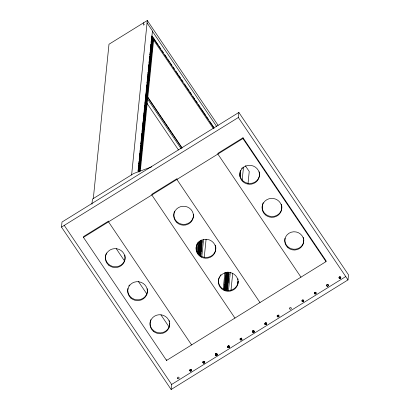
<?xml version="1.0" encoding="UTF-8"?>
<svg xmlns="http://www.w3.org/2000/svg" width="410" height="410" viewBox="0 0 410 410"><rect width="100%" height="100%" fill="white"/><g stroke="black" fill="none" stroke-linecap="round" stroke-linejoin="round"><path stroke-width="0.61" d="M61.495 227.099L62.007 222.046L238.866 112.448L348.505 274.849L347.993 279.902L171.134 389.5L61.495 227.099L238.353 117.501L238.866 112.448M300.96 277.155L217.869 154.073L217.946 153.294L243.002 137.77L326.093 260.852L326.017 261.631L166.547 360.452L83.456 237.369L83.532 236.59L108.588 221.067L108.512 221.841L191.603 344.923M91.922 204.18L92.455 199.081L133.773 173.476L151.736 166.814M93.306 198.614L108.988 44.244L147.308 20.5L218.13 125.409M143.772 22.694L143.52 25.123L144.407 24.574M131.61 175.044L147.308 20.5M138.129 171.851L152.448 30.904L147.062 22.929M138.401 166.373L139.989 168.725L139.892 169.648L138.308 167.3M138.554 164.887L140.138 167.239L140.046 168.161L138.457 165.814M138.703 163.4L140.292 165.753L140.194 166.675L138.928 164.794M138.826 162.196L140.415 164.548L140.317 165.471L138.734 163.118M139.128 159.224L140.712 161.576L140.62 162.498L139.349 160.617M139.277 157.737L140.866 160.09L140.773 161.012L139.185 158.66M139.554 155.047L141.137 157.399L141.045 158.321L139.456 155.969M139.702 153.56L141.291 155.913L141.194 156.835L139.61 154.483M139.974 150.87L141.563 153.222L141.47 154.145L139.882 151.792M140.128 149.383L141.716 151.736L141.619 152.658L140.035 150.306M140.276 147.897L141.865 150.25L141.773 151.172L140.184 148.82M140.43 146.411L142.014 148.763L141.922 149.686L140.338 147.333M140.553 145.207L142.137 147.559L142.044 148.482L140.456 146.129M140.702 143.72L142.29 146.073L142.193 146.995L140.927 145.114M140.855 142.234L142.439 144.587L142.347 145.509L140.758 143.157M141.004 140.748L142.593 143.1L142.495 144.023L140.912 141.67M141.276 138.057L142.864 140.41L142.772 141.332L141.184 138.98M141.578 135.085L143.167 137.437L143.075 138.36L141.804 136.479M141.701 133.88L143.29 136.233L143.198 137.155L141.609 134.803M142.003 130.908L143.592 133.26L143.495 134.183L141.911 131.83M142.157 129.422L143.741 131.774L143.649 132.696L142.06 130.344M142.593 128.689L143.864 130.57L143.772 131.492L142.183 129.14M142.429 126.731L144.018 129.083L143.92 130.006L142.337 127.653M142.577 125.245L144.166 127.597L144.074 128.52L142.485 126.167M142.854 122.554L144.438 124.901L144.346 125.829L142.757 123.477M143.003 121.068L144.592 123.415L144.494 124.343L142.911 121.99M143.157 119.582L144.74 121.929L144.648 122.856L143.377 120.976M143.305 118.095L144.894 120.443L144.797 121.37L143.213 119.018M143.428 116.891L145.017 119.238L144.92 120.161L143.336 117.813M143.731 113.918L145.314 116.266L145.222 117.188L143.638 114.841M143.879 112.432L145.468 114.779L145.376 115.702L143.787 113.355M144.156 109.742L145.74 112.089L145.647 113.011L144.059 110.664M144.458 106.769L146.042 109.116L145.95 110.039L144.679 108.158M144.576 105.565L146.165 107.912L146.073 108.834L144.484 106.487M144.879 102.592L146.467 104.939L146.375 105.862L144.786 103.515M145.032 101.106L146.616 103.453L146.524 104.376L144.94 102.028M145.473 100.368L146.739 102.249L146.647 103.171L145.058 100.824M145.304 98.41L146.893 100.763L146.795 101.685L145.212 99.338M145.458 96.924L147.041 99.276L146.949 100.199L145.36 97.852M145.729 94.233L147.318 96.586L147.221 97.508L145.637 95.156M145.878 92.747L147.467 95.099L147.374 96.022L145.786 93.67M146.032 91.261L147.615 93.613L147.523 94.536L146.252 92.655M146.18 89.775L147.769 92.127L147.677 93.049L146.088 90.697M146.303 88.57L147.892 90.923L147.8 91.845L146.211 89.493M146.606 85.598L148.195 87.95L148.097 88.873L146.513 86.52M147.072 84.583L148.343 86.464L148.251 87.386L146.662 85.034M147.031 81.421L148.62 83.773L148.522 84.696L146.939 82.343M147.333 78.448L148.917 80.801L148.825 81.723L147.241 79.371M147.457 77.244L149.04 79.596L148.948 80.519L147.359 78.166M147.759 74.271L149.342 76.624L149.25 77.546L147.661 75.194M147.907 72.785L149.496 75.138L149.399 76.06L147.815 73.708M148.348 72.052L149.619 73.933L149.522 74.856L147.938 72.503M148.179 70.095L149.768 72.447L149.676 73.369L148.087 71.017M148.333 68.608L149.916 70.961L149.824 71.883L148.241 69.531M148.482 67.122L150.07 69.474L149.978 70.397L148.389 68.045M148.604 65.918L150.193 68.27L150.101 69.193L148.512 66.84M148.758 64.431L150.342 66.784L150.25 67.706L148.661 65.354M148.907 62.945L150.496 65.298L150.398 66.22L149.132 64.339M149.061 61.459L150.644 63.811L150.552 64.734L148.963 62.381M149.481 57.282L151.07 59.634L150.977 60.557L149.389 58.205M149.758 54.591L151.341 56.939L151.249 57.866L149.978 55.985M149.906 53.105L151.495 55.452L151.398 56.38L149.814 54.028M150.209 50.133L151.797 52.48L151.7 53.408L150.116 51.055M150.332 48.928L151.92 51.276L151.823 52.198L150.239 49.851M150.798 47.908L152.069 49.789L151.977 50.712L150.388 48.365M150.634 45.956L152.218 48.303L152.125 49.226L150.542 46.878M150.783 44.47L152.371 46.817L152.279 47.739L150.69 45.392M151.223 43.732L152.494 45.612L152.402 46.535L150.813 44.188M151.059 41.779L152.643 44.126L152.551 45.049L150.962 42.701M151.208 40.293L152.797 42.64L152.699 43.562L151.116 41.215M151.362 38.806L152.945 41.154L152.853 42.076L151.582 40.195M151.48 37.602L153.068 39.949L152.976 40.872L151.387 38.525M151.633 36.116L153.222 38.463L153.125 39.386L151.541 37.038M140.302 171.093L153.817 38.043M166.547 360.452L166.629 359.672M171.134 389.5L171.647 384.447L64.16 225.233M196.897 251.786L197.866 242.233M197.523 253.78L198.753 241.685M200.895 254.779L200.803 255.702L198.266 251.94L198.358 251.017L200.895 254.779L200.013 255.322M201.049 253.293L200.951 254.215L198.414 250.454L198.507 249.531L201.049 253.293L200.162 253.836M201.197 251.807L201.105 252.729L198.563 248.967L198.66 248.045L201.197 251.807L200.316 252.35M201.32 250.597L201.228 251.525L198.686 247.763L198.783 246.84L201.32 250.597L200.439 251.145M201.474 249.111L201.377 250.038L198.84 246.277L198.932 245.354L201.474 249.111L200.587 249.659M201.623 247.625L201.53 248.552L198.988 244.79L199.086 243.868L201.623 247.625L200.736 248.173M201.771 246.138L201.679 247.066L199.142 243.304L199.234 242.382L201.771 246.138L200.89 246.687M201.894 244.934L201.802 245.856L199.265 242.1L199.357 241.177L201.894 244.934L201.013 245.482M201.243 240.552L202.197 241.961L202.104 242.884L200.516 240.537M201.761 257.132L203.575 239.307M204.221 257.67L206.092 239.245M223.209 289.168L224.89 272.614M223.962 289.89L225.71 272.706M224.49 290.152L224.583 289.229L225.536 290.639M227.699 287.323L227.601 288.245L225.064 284.489L225.157 283.561L227.699 287.323L226.812 287.871M227.847 285.837L227.755 286.759L225.213 283.002L225.31 282.075L227.847 285.837L226.966 286.385M228.15 282.864L228.057 283.787L225.515 280.03L225.613 279.102L228.15 282.864L227.268 283.412M228.273 281.66L228.18 282.582L225.638 278.82L225.736 277.898L228.273 281.66L227.386 282.208M228.421 280.173L228.329 281.096L225.792 277.334L225.884 276.412L228.421 280.173L227.54 280.722M228.575 278.687L228.483 279.61L225.941 275.848L226.033 274.925L228.575 278.687L227.688 279.236M228.724 277.201L228.631 278.123L226.094 274.362L226.187 273.439L228.724 277.201L227.842 277.749M228.847 275.997L228.754 276.919L226.212 273.157L226.31 272.235L228.847 275.997L227.965 276.545M227.412 272.158L229 274.51L228.903 275.433L227.002 272.614M326.017 261.631L242.925 138.544L243.002 137.77M228.457 290.736L230.338 272.235M240.034 176.746L240.68 170.381M230.979 290.362L232.726 273.193M242.156 180.338L243.514 166.983M237.795 284.263L238.118 281.075M248.019 183.608L249.249 171.503L245.313 165.676M152.335 39.011L153.222 38.463M152.187 40.498L153.068 39.949M152.064 41.702L152.945 41.154M151.91 43.188L152.797 42.64M151.761 44.675L152.643 44.126M151.608 46.161L152.494 45.612M151.485 47.365L152.371 46.817M151.336 48.851L152.218 48.303M151.182 50.338L152.069 49.789M151.034 51.824L151.92 51.276M150.911 53.028L151.797 52.48M150.608 56.001L151.495 55.452M150.46 57.487L151.341 56.939M150.183 60.178L151.07 59.634M149.763 64.36L150.644 63.811M149.609 65.846L150.496 65.298M149.46 67.332L150.342 66.784M149.307 68.819L150.193 68.27M149.184 70.023L150.07 69.474M149.035 71.509L149.916 70.961M148.881 72.995L149.768 72.447M148.733 74.482L149.619 73.933M148.61 75.686L149.496 75.138M148.461 77.172L149.342 76.624M148.159 80.145L149.04 79.596M148.036 81.349L148.917 80.801M147.733 84.322L148.62 83.773M147.462 87.012L148.343 86.464M147.308 88.498L148.195 87.95M147.005 91.471L147.892 90.923M146.882 92.675L147.769 92.127M146.734 94.162L147.615 93.613M146.58 95.648L147.467 95.099M146.431 97.134L147.318 96.586M146.16 99.825L147.041 99.276M146.006 101.311L146.893 100.763M145.857 102.797L146.739 102.249M145.734 104.002L146.616 103.453M145.581 105.488L146.467 104.939M145.284 108.46L146.165 107.912M145.16 109.665L146.042 109.116M144.858 112.637L145.74 112.089M144.581 115.328L145.468 114.779M144.433 116.814L145.314 116.266M144.13 119.787L145.017 119.238M144.007 120.991L144.894 120.443M143.859 122.477L144.74 121.929M143.705 123.963L144.592 123.415M143.556 125.45L144.438 124.901M143.28 128.14L144.166 127.597M143.131 129.627L144.018 129.083M142.982 131.113L143.864 130.57M142.859 132.322L143.741 131.774M142.706 133.809L143.592 133.26M142.403 136.781L143.29 136.233M142.28 137.986L143.167 137.437M141.978 140.958L142.864 140.41M141.706 143.649L142.593 143.1M141.558 145.135L142.439 144.587M141.404 146.621L142.29 146.073M141.255 148.107L142.137 147.559M141.132 149.312L142.014 148.763M140.978 150.798L141.865 150.25M140.83 152.284L141.716 151.736M140.681 153.77L141.563 153.222M140.404 156.461L141.291 155.913M140.256 157.947L141.137 157.399M139.979 160.638L140.866 160.09M139.83 162.124L140.712 161.576M139.528 165.097L140.415 164.548M139.405 166.301L140.292 165.753M139.256 167.787L140.138 167.239M139.103 169.274L139.989 168.725M83.456 237.369L242.925 138.544M201.464 241.024L202.35 240.475L202.253 241.398L201.305 239.988M201.315 242.51L202.197 241.961M228.114 275.059L229 274.51M226.54 290.562L227.422 290.013L224.885 286.257L224.793 287.179L227.012 290.47M171.647 384.447L345.784 276.535M238.353 117.501L347.993 279.902M152.407 31.293L216.762 126.623M153.724 38.376L158.373 45.259M159.09 46.32L160.879 48.969M161.95 50.558L163.38 52.675M164.81 54.791L166.957 57.969M167.669 59.03L169.458 61.679M170.171 62.74L171.959 65.385M173.035 66.974L174.465 69.095M175.895 71.212L178.037 74.389M178.755 75.45L180.543 78.095M181.615 79.683L183.044 81.805M184.474 83.922L186.263 86.571M186.975 87.627L189.123 90.805M189.835 91.866L191.624 94.515M192.695 96.104L194.842 99.281M195.56 100.337L197.343 102.987M198.419 104.576L200.208 107.225M200.921 108.286L205.928 115.697M206.64 116.758L208.429 119.407M209.5 120.996L213.794 127.351M152.007 36.018L153.278 37.899M151.9 36.116L214.112 128.268M153.555 39.985L213.267 128.427M150.378 52.09L151.644 53.966L151.551 54.894L149.963 52.541M149.952 56.267L151.218 58.148L151.126 59.071L149.542 56.718M149.332 58.768L150.921 61.121L150.824 62.043L149.558 60.162M149.178 60.255L150.767 62.607L150.675 63.529L149.086 61.177M147.923 76.229L149.194 78.11L149.096 79.033L147.513 76.68M147.498 80.406L148.768 82.287L148.676 83.21L147.087 80.857M146.877 82.907L148.466 85.26L148.374 86.182L147.103 84.301M146.457 87.084L148.041 89.436L147.948 90.359L146.677 88.478M147.697 96.95L182.019 147.79M147.298 96.806L181.978 148.179M145.606 95.438L147.195 97.79L147.098 98.713L145.514 96.365M147.487 98.943L181.097 148.727M147.021 103.376L178.483 149.983M145.048 104.545L146.319 106.426L146.221 107.348L144.638 105.001M144.622 108.722L145.893 110.603L145.796 111.525L144.212 109.178M144.002 111.228L145.591 113.575L145.499 114.498L144.228 112.617M143.577 115.405L145.166 117.752L145.073 118.674L143.802 116.799M142.731 123.758L144.315 126.111L144.223 127.033L142.639 124.681M259.986 302.549L176.894 179.462L176.976 178.688L151.92 194.212L151.838 194.991L234.935 318.073M142.173 132.866L143.438 134.746L143.346 135.669L141.757 133.317M141.429 136.571L143.013 138.923L142.921 139.846L141.337 137.493M141.178 138.057L141.814 139M141.127 139.543L142.716 141.896L142.618 142.818L141.353 140.938M228.513 272.086L229.149 273.024L229.057 273.947L227.786 272.066M200.141 240.629L202.048 243.448L201.951 244.37L199.731 241.08M140.169 152.546L141.44 154.426L141.347 155.349L139.759 152.997M139.718 157.004L140.989 158.885L140.897 159.808L139.308 157.455M226.053 288.138L226.689 289.076M139.292 161.181L140.563 163.062L140.471 163.985L138.882 161.632M226.638 290.562L224.731 287.743L224.639 288.666L225.91 290.546M200.746 256.265L198.204 252.504L198.112 253.426L199.701 255.773M138.252 167.859L139.836 170.212L139.743 171.134L138.472 169.253M138.129 169.069L139.713 171.416M138.037 169.991L139.303 171.872M137.975 170.555L138.928 171.964M116.23 248.66L124.461 260.847M138.411 281.516L147 294.231M160.951 314.901L169.181 327.088M303.82 239.701A9.507 9.133 5.8 0 1 293.606 249.229A9.507 9.133 5.8 0 1 285.032 238.174M303.364 237.349A9.507 9.133 5.8 0 1 303.672 238.512M238.159 281.219A9.86 9.471 5.8 0 1 225.966 290.229A9.86 9.471 5.8 0 1 219.514 276.688M220.17 275.628A9.86 9.471 5.8 0 1 220.969 274.659M237.851 278.759A9.86 9.471 5.8 0 1 238.092 279.984M193.52 214.502A9.86 9.471 5.8 0 1 183.249 224.403A9.86 9.471 5.8 0 1 173.927 213.523M174.035 212.918A9.86 9.471 5.8 0 1 174.619 211.145M169.76 322.978A9.86 9.471 5.8 0 1 158.209 332.741A9.86 9.471 5.8 0 1 150.859 319.626M169.284 320.543A9.86 9.471 5.8 0 1 169.607 321.747M147.462 290.546A9.86 9.471 5.8 0 1 136.535 299.782A9.86 9.471 5.8 0 1 127.966 288.348M128.817 286.016A9.86 9.471 5.8 0 1 129.473 284.955M147.292 288.696A9.86 9.471 5.8 0 1 147.446 289.931M124.84 255.04A9.86 9.471 5.8 0 1 114.226 266.731A9.86 9.471 5.8 0 1 106.508 252.97M215.906 353.733A0.881 0.846 5.8 0 0 215.593 355.162A0.881 0.846 5.8 0 0 217.044 354.722A0.881 0.846 5.8 0 0 215.906 353.733A0.881 0.846 5.8 0 1 217.131 354.035M259.253 171.744A9.86 9.471 5.8 0 1 250.249 183.49A9.86 9.471 5.8 0 1 239.952 172.605M240.065 172A9.86 9.471 5.8 0 1 240.644 170.232M241.572 168.612A9.86 9.471 5.8 0 1 242.371 167.644M281.388 204.2A9.86 9.471 5.8 0 1 272.558 216.541A9.86 9.471 5.8 0 1 262.374 205.051M262.528 204.452A9.86 9.471 5.8 0 1 263.23 202.724M215.358 245.113A9.86 9.471 5.8 0 1 206.532 257.459A9.86 9.471 5.8 0 1 196.349 245.969M196.503 245.37A9.86 9.471 5.8 0 1 197.205 243.642M241.7 339.839A0.881 0.846 5.8 0 1 241.608 338.204M254.492 332.085A0.881 0.846 5.8 0 1 253.564 330.706M266.69 324.51A0.881 0.846 5.8 0 1 266.367 322.86M278.6 316.71A0.881 0.846 5.8 0 1 278.949 315.116M217.049 355.06A0.881 0.846 5.8 0 1 215.609 354.102M242.182 339.526A0.881 0.846 5.8 0 1 241.428 338.009M254.297 331.828A0.881 0.846 5.8 0 1 253.462 330.598M279.072 316.515A0.881 0.846 5.8 0 1 278.369 315.1M229.303 347.485A0.881 0.846 5.8 0 1 229.21 345.856M229.333 347.193A0.881 0.846 5.8 0 1 228.857 345.799M204.759 362.829A0.881 0.846 5.8 0 1 204.631 363.009M203.386 363.065A0.881 0.846 5.8 0 1 203.493 361.728A0.881 0.846 5.8 0 1 204.81 362.184M204.79 362.537A0.881 0.846 5.8 0 1 203.416 362.773A0.881 0.846 5.8 0 1 203.524 361.435M204.4 361.4A0.881 0.846 5.8 0 1 204.841 361.892M266.715 324.218A0.881 0.846 5.8 0 1 266.013 322.803M217.146 355.173A0.881 0.846 5.8 0 1 217.018 355.352M216.634 355.588A0.881 0.846 5.8 0 1 215.773 355.409M215.624 355.239A0.881 0.846 5.8 0 1 215.88 354.071A0.881 0.846 5.8 0 1 217.1 354.327M225.034 284.771L224.941 285.693L227.483 289.45L227.576 288.527L225.034 284.771M225.459 280.589L225.367 281.516L227.904 285.273L228.001 284.35L225.459 280.589M177.689 378.594A0.881 0.846 5.8 0 0 179.134 378.148A0.881 0.846 5.8 0 0 178.001 377.164A0.881 0.846 5.8 0 0 177.689 378.594M190.076 370.932A0.881 0.846 5.8 0 0 191.526 370.491A0.881 0.846 5.8 0 0 190.389 369.502A0.881 0.846 5.8 0 0 190.076 370.932M240.352 339.818A0.881 0.846 5.8 0 0 241.803 339.372A0.881 0.846 5.8 0 0 240.665 338.388A0.881 0.846 5.8 0 0 240.352 339.818M265.08 324.428A0.881 0.846 5.8 0 0 266.531 323.987A0.881 0.846 5.8 0 0 265.398 322.998A0.881 0.846 5.8 0 0 265.08 324.428M252.709 332.11A0.881 0.846 5.8 0 0 254.159 331.669A0.881 0.846 5.8 0 0 253.021 330.68A0.881 0.846 5.8 0 0 252.709 332.11M277.447 316.73A0.881 0.846 5.8 0 0 278.892 316.289A0.881 0.846 5.8 0 0 277.76 315.3A0.881 0.846 5.8 0 0 277.447 316.73M203.196 362.814A0.881 0.846 5.8 0 0 204.646 362.368A0.881 0.846 5.8 0 0 203.514 361.379A0.881 0.846 5.8 0 0 203.196 362.814M289.86 309.002A0.881 0.846 5.8 0 0 291.31 308.556A0.881 0.846 5.8 0 0 290.172 307.567A0.881 0.846 5.8 0 0 289.86 309.002M314.634 293.791A0.881 0.846 5.8 0 0 316.084 293.345A0.881 0.846 5.8 0 0 314.947 292.356A0.881 0.846 5.8 0 0 314.634 293.791M326.944 286.011A0.881 0.846 5.8 0 0 328.389 285.565A0.881 0.846 5.8 0 0 327.257 284.576A0.881 0.846 5.8 0 0 326.944 286.011M227.929 347.429A0.881 0.846 5.8 0 0 229.38 346.983A0.881 0.846 5.8 0 0 228.247 345.999A0.881 0.846 5.8 0 0 227.929 347.429M302.272 301.488A0.881 0.846 5.8 0 0 303.718 301.042A0.881 0.846 5.8 0 0 302.585 300.053A0.881 0.846 5.8 0 0 302.272 301.488M339.311 278.318A0.881 0.846 5.8 0 0 340.761 277.877A0.881 0.846 5.8 0 0 339.623 276.888A0.881 0.846 5.8 0 0 339.311 278.318M190.086 370.84A0.881 0.846 5.8 0 0 191.537 370.394A0.881 0.846 5.8 0 0 190.399 369.405A0.881 0.846 5.8 0 0 190.086 370.84M215.604 355.065A0.881 0.846 5.8 0 0 217.054 354.624A0.881 0.846 5.8 0 0 215.916 353.635A0.881 0.846 5.8 0 0 215.604 355.065M227.939 347.332A0.881 0.846 5.8 0 0 229.39 346.886A0.881 0.846 5.8 0 0 228.257 345.902A0.881 0.846 5.8 0 0 227.939 347.332M240.362 339.721A0.881 0.846 5.8 0 0 241.813 339.275A0.881 0.846 5.8 0 0 240.675 338.291A0.881 0.846 5.8 0 0 240.362 339.721M252.719 332.013A0.881 0.846 5.8 0 0 254.169 331.572A0.881 0.846 5.8 0 0 253.031 330.583A0.881 0.846 5.8 0 0 252.719 332.013M265.091 324.33A0.881 0.846 5.8 0 0 266.541 323.89A0.881 0.846 5.8 0 0 265.408 322.901A0.881 0.846 5.8 0 0 265.091 324.33M277.457 316.638A0.881 0.846 5.8 0 0 278.902 316.192A0.881 0.846 5.8 0 0 277.77 315.203A0.881 0.846 5.8 0 0 277.457 316.638M302.283 301.391A0.881 0.846 5.8 0 0 303.728 300.945A0.881 0.846 5.8 0 0 302.595 299.956A0.881 0.846 5.8 0 0 302.283 301.391M314.644 293.693A0.881 0.846 5.8 0 0 316.095 293.247A0.881 0.846 5.8 0 0 314.957 292.258A0.881 0.846 5.8 0 0 314.644 293.693M326.954 285.913A0.881 0.846 5.8 0 0 328.4 285.468A0.881 0.846 5.8 0 0 327.267 284.484A0.881 0.846 5.8 0 0 326.954 285.913M339.321 278.221A0.881 0.846 5.8 0 0 340.766 277.78A0.881 0.846 5.8 0 0 339.634 276.791A0.881 0.846 5.8 0 0 339.321 278.221M203.206 362.717A0.881 0.846 5.8 0 0 204.657 362.271A0.881 0.846 5.8 0 0 203.519 361.282A0.881 0.846 5.8 0 0 203.206 362.717M153.263 331.203A9.86 9.471 5.8 0 0 169.484 326.222A9.86 9.471 5.8 0 0 156.774 315.167A9.86 9.471 5.8 0 0 153.263 331.203M130.949 298.152A9.86 9.471 5.8 0 0 147.175 293.17A9.86 9.471 5.8 0 0 134.465 282.116A9.86 9.471 5.8 0 0 130.949 298.152M108.64 265.101A9.86 9.471 5.8 0 0 124.86 260.119A9.86 9.471 5.8 0 0 112.15 249.07A9.86 9.471 5.8 0 0 108.64 265.101M177.023 222.722A9.86 9.471 5.8 0 0 193.248 217.741A9.86 9.471 5.8 0 0 180.538 206.691A9.86 9.471 5.8 0 0 177.023 222.722M199.337 255.773A9.86 9.471 5.8 0 0 215.558 250.792A9.86 9.471 5.8 0 0 202.847 239.737A9.86 9.471 5.8 0 0 199.337 255.773M221.646 288.824A9.86 9.471 5.8 0 0 237.872 283.843A9.86 9.471 5.8 0 0 225.162 272.788A9.86 9.471 5.8 0 0 221.646 288.824M243.053 181.804A9.86 9.471 5.8 0 0 259.274 176.828A9.86 9.471 5.8 0 0 246.564 165.773A9.86 9.471 5.8 0 0 243.053 181.804M265.362 214.855A9.86 9.471 5.8 0 0 281.588 209.874A9.86 9.471 5.8 0 0 268.878 198.824A9.86 9.471 5.8 0 0 265.362 214.855M287.912 247.655A9.507 9.133 5.8 0 0 303.554 242.853A9.507 9.133 5.8 0 0 291.295 232.193A9.507 9.133 5.8 0 0 287.912 247.655"/></g></svg>
